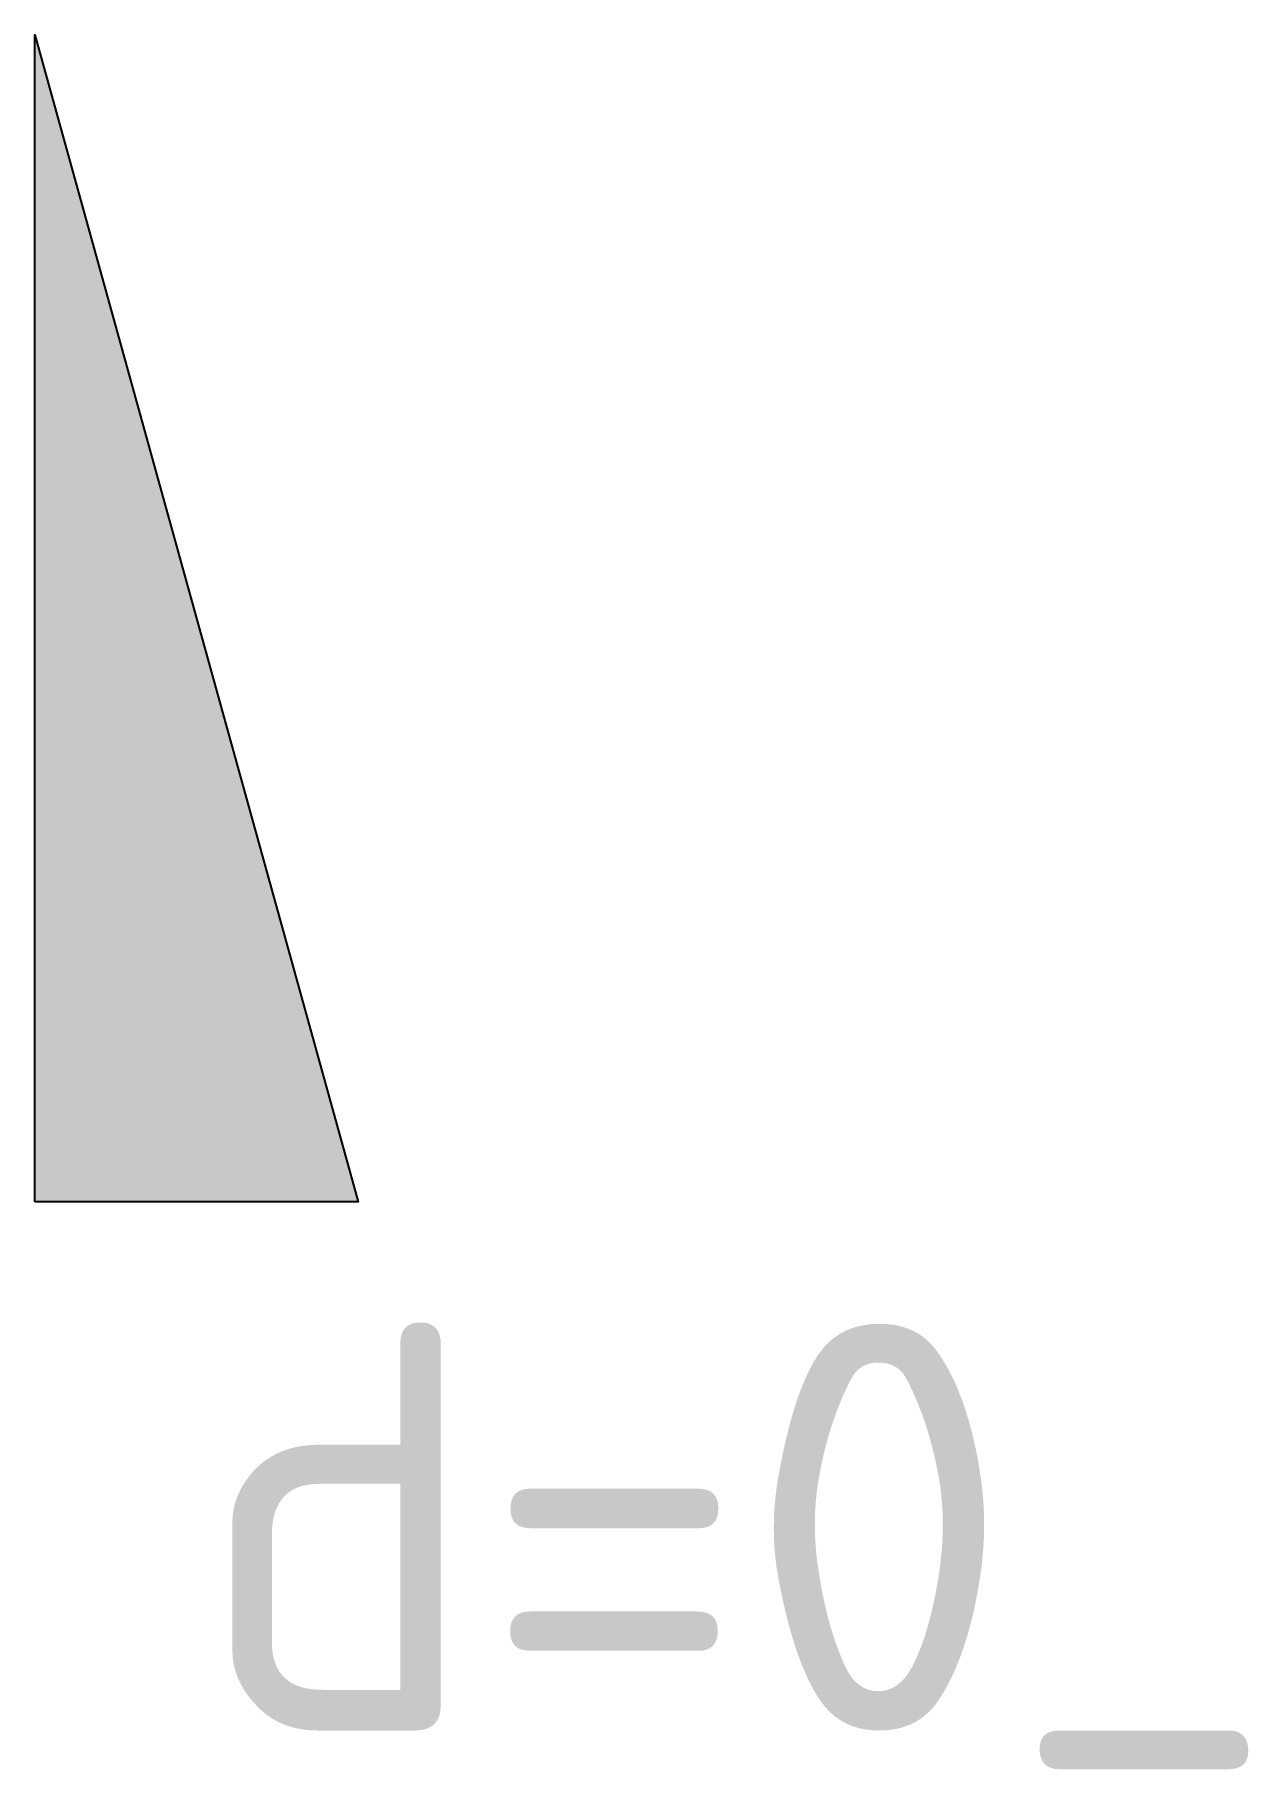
# Model space of a CAD drawing. Header units: metres. Extents: x 0 to 1.49, y -1.42 to 0.72.
import ezdxf

# ---------------------------------------------------------------- set-up
doc = ezdxf.new("R2010")
doc.units = ezdxf.units.M
doc.styles.add('NLCS-ISO', font='NLCS-ISO.ttf')

msp = doc.modelspace()

# ---------------------------------------------------------------- hatches: boundary and pattern name
h = msp.add_hatch(color=256)
h.dxf.hatch_style = 1
h.paths.add_polyline_path([(0, -0.7174), (0, 0.7174), (0.3974, -0.7174)])

# ---------------------------------------------------------------- linework, layer by layer
at = {"flags": 128}
msp.add_lwpolyline([(0, -0.7174), (0, 0.7174), (0.3974, -0.7174)], close=True, dxfattribs=at)

# ---------------------------------------------------------------- texts
at = {"insert": (0.1987, -0.8674), "char_height": 0.5, "attachment_point": 1, "line_spacing_factor": 0.85, "style": 'NLCS-ISO'}
msp.add_mtext('d=0_', dxfattribs=at)

doc.saveas('drawing.dxf')
